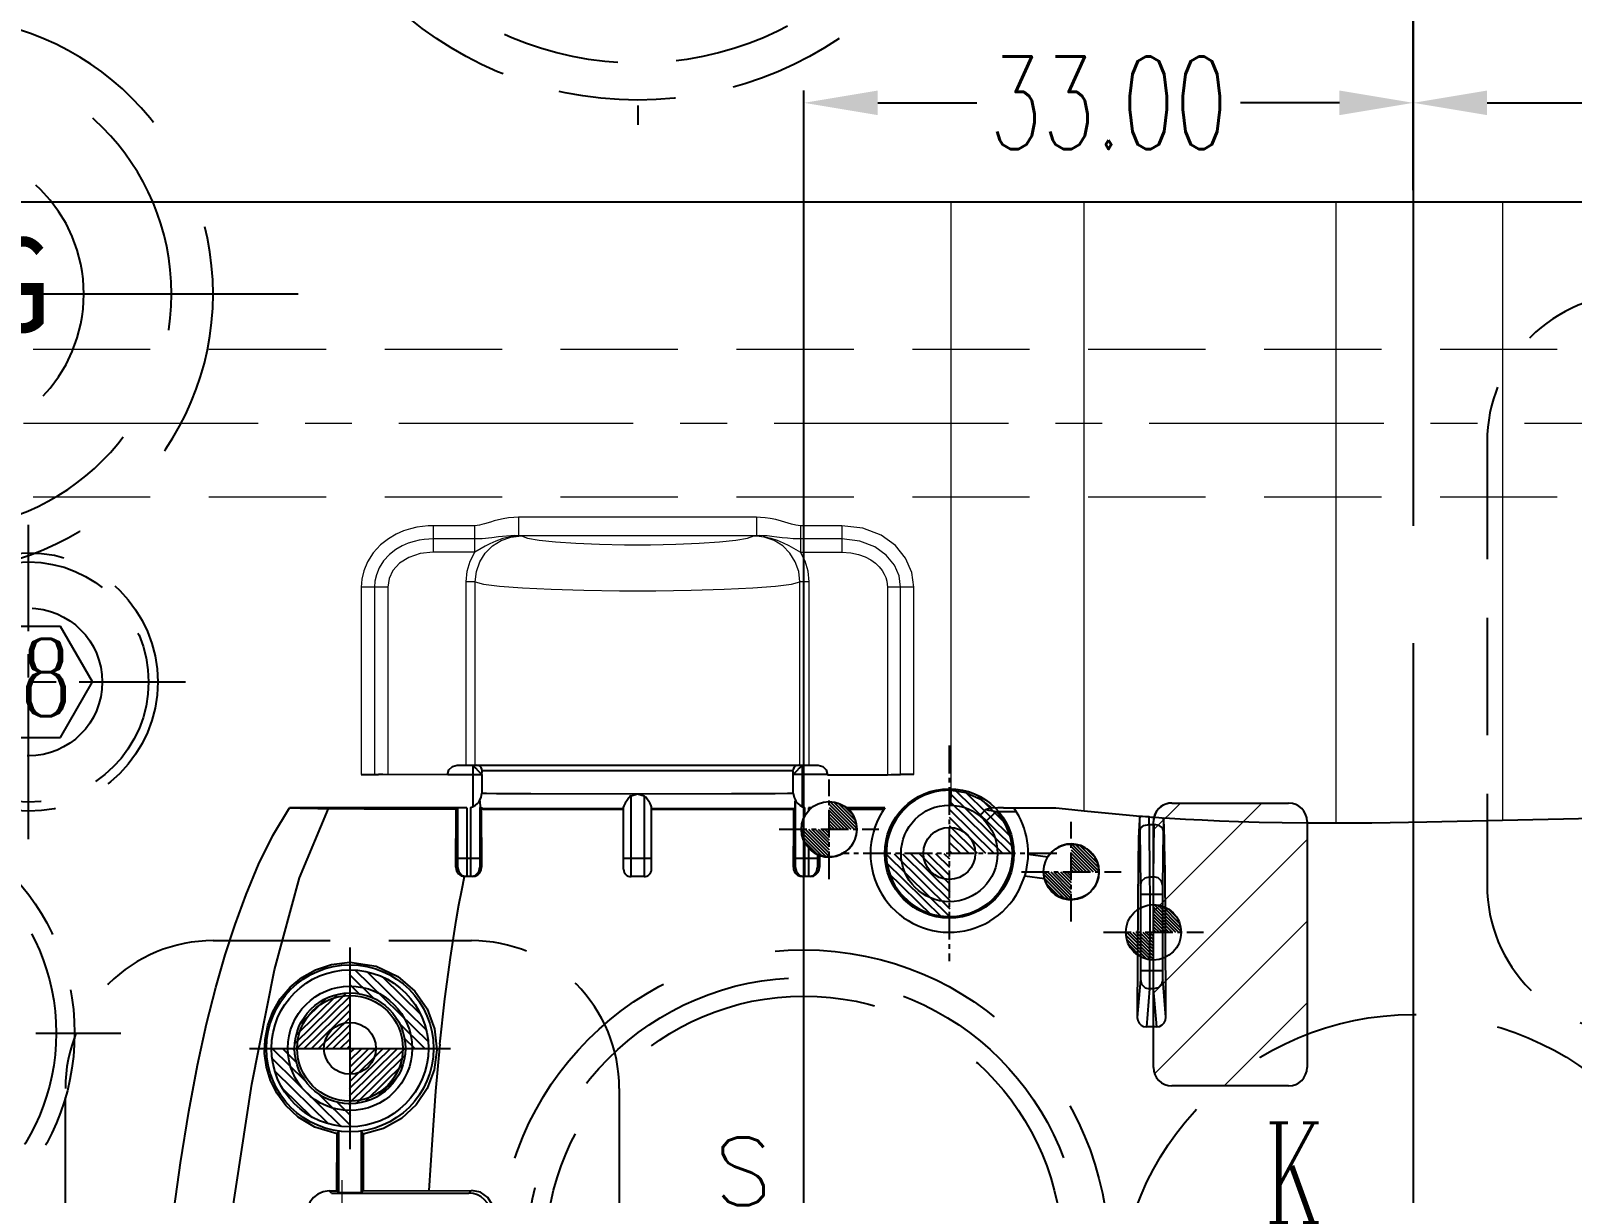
# Model space of a CAD drawing. Header units: inches. Extents: x 157915 to 159347, y -49911 to -48898.
# Drawn here: x 158583.3 to 158666.8, y -49070.5 to -49007.6 of the extents above; entities that cross this region are included whole.
import ezdxf

# ---------------------------------------------------------------- set-up
doc = ezdxf.new("R2010")
doc.units = ezdxf.units.IN
doc.header["$LTSCALE"] = 2
doc.header["$MEASUREMENT"] = 0
doc.header["$PDMODE"] = 3
doc.header["$PDSIZE"] = 0.3125
for name, pattern in [('ACAD_ISO02W100', [15, 12, -3]), ('ACAD_ISO08W100', [36, 24, -3, 6, -3]), ('CENTER', [50.8, 31.75, -6.35, 6.35, -6.35]), ('CENTER2', [1.125, 0.75, -0.125, 0.125, -0.125]), ('HIDDEN', [9.525, 6.35, -3.175])]:
    doc.linetypes.add(name, pattern=pattern)
doc.layers.get('0').update_dxf_attribs({"linetype": 'CONTINUOUS'})
doc.layers.get('Defpoints').update_dxf_attribs({"linetype": 'CONTINUOUS'})
for name, color, linetype in [('CAV-COR', 1, 'CONTINUOUS'), ('CL', 1, 'ACAD_ISO08W100'), ('DEFAULT_1', 7, 'CENTER'), ('GE', 214, 'CONTINUOUS'), ('PIN', 4, 'CONTINUOUS'), ('SCREW', 52, 'HIDDEN'), ('SP', 3, 'CONTINUOUS'), ('SPRING', 160, 'CONTINUOUS'), ('y-cut', 7, 'CONTINUOUS'), ('壓塊', 157, 'CONTINUOUS'), ('文字', 1, 'CONTINUOUS')]:
    doc.layers.add(name, color=color, linetype=linetype)
for name, color, linetype, lineweight in [('dim', 3, 'CONTINUOUS', 15), ('WR', 122, 'HIDDEN', 18), ('截面', 191, 'CONTINUOUS', 15), ('枕位', 135, 'CONTINUOUS', 15), ('螺絲', 42, 'ACAD_ISO02W100', 15)]:
    doc.layers.add(name, color=color, linetype=linetype, lineweight=lineweight)
doc.styles.add('ROMANC', font='romanc', dxfattribs={"width": 0.6, "height": 1})
doc.styles.add('ROMANS', font='ROMANS.shx', dxfattribs={"height": 5, "bigfont": 'chineset.shx'})
doc.styles.get("Standard").update_dxf_attribs({"font": 'txt.shx', "width": 0.67})
doc.dimstyles.new('2.00', dxfattribs={"dimtxt": 5, "dimasz": 4, "dimexe": 0.666, "dimexo": 0.626, "dimgap": 1, "dimtad": 0, "dimzin": 0, "dimdsep": 46, "dimtxsty": 'Standard', "dimcen": 0.09, "dimclrd": 3, "dimclre": 3, "dimclrt": 7, "dimazin": 0, "dimtfac": 1, "dimtofl": 0, "dimtmove": 0, "dimatfit": 0, "dimfxl": 0, "dimtolj": 1, "dimtzin": 0, "dimarcsym": 0})

# ---------------------------------------------------------------- blocks, each defined once
blk = doc.blocks.new('20130710.085903')
at = {"layer": 'PIN', "linetype": 'Continuous'}
h = blk.add_hatch(dxfattribs=at)
h.set_pattern_fill('ANSI31', color=256, scale=12, style=0)
h.set_pattern_definition([(45, (2414.86, 305.4585), (-1.0606602, 1.0606602), [])])
h.paths.add_polyline_path([(0, 0), (0, 9, 0.414214), (-9, 0)])
h.paths.add_polyline_path([(9, 0), (0, 0), (0, -9, 0.414214)])
blk.add_circle((0, 0), 9, dxfattribs=at)
at = {"layer": 'SPRING', "linetype": 'CENTER', "ltscale": 0.4}
for p, q in [((0, 20.845), (0, -20.845)), ((-20.845, 0), (20.845, 0))]:
    blk.add_line(p, q, dxfattribs=at)
at = {"layer": 'SPRING', "linetype": 'HIDDEN', "ltscale": 0.5}
for radius in [19.5, 17.5, 10]:
    blk.add_circle((0, 0), radius, dxfattribs=at)
for centre, start, end in [((-13.75, 0), 0, 180), ((13.75, 0), 180, 0)]:
    blk.add_arc(centre, 3.75, start, end, dxfattribs=at)
blk = doc.blocks.new('EG-16')
at = {"linetype": 'CENTER'}
for p, q in [((0, -19.617), (0, 19.617)), ((19.617, 0), (-19.617, 0))]:
    blk.add_line(p, q, dxfattribs=at)
at = {"linetype": 'HIDDEN'}
for radius in [15, 12.75, 8]:
    blk.add_circle((0, 0), radius, dxfattribs=at)
blk = doc.blocks.new('20090521.154736')
at = {"layer": 'GE', "extrusion": (0, 0, -1), "zscale": -1, "rotation": 180}
blk.add_blockref('EG-16', (0, 0), dxfattribs=at)
at = {"layer": '文字', "insert": (-4.244, 3.05), "char_height": 5.1, "width": 28.22459, "attachment_point": 1, "style": 'ROMANS'}
blk.add_mtext('{\\f標楷體|b0|i0|c136|p65;E.G}', dxfattribs=at)
blk = doc.blocks.new('20160804.135220')
at = {"layer": 'SCREW', "linetype": 'CENTER2', "ltscale": 5}
for p, q in [((0, -8.5), (0, 8.5)), ((-8.5, 0), (8.5, 0))]:
    blk.add_line(p, q, dxfattribs=at)
at = {"layer": 'SCREW'}
blk.add_lwpolyline([(-1.732, 3), (-3.464, 0), (-1.732, -3), (1.732, -3), (3.464, 0), (1.732, 3)], close=True, dxfattribs=at)
at = {"layer": 'SCREW', "ltscale": 0.5}
for radius in [7, 6.5, 4]:
    blk.add_circle((0, 0), radius, dxfattribs=at)
at = {"layer": 'dim', "style": 'ROMANC', "width": 0.8}
blk.add_text('M8', height=4.1865, dxfattribs=at).set_placement((-4.071, -1.858))
blk = doc.blocks.new('20160823.140637')
at = {"layer": '截面', "linetype": 'Continuous', "ltscale": 0.3}
h = blk.add_hatch(dxfattribs=at)
h.set_pattern_fill('ANSI31', color=256, scale=25, style=0)
h.set_pattern_definition([(45, (170617.2364, -50194.565), (-2.20970869, 2.20970869), [])])
h.paths.add_polyline_path([(6.195, 50.953), (6.988, 50.841), (7.777, 50.697), (8.558, 50.522), (9.33, 50.315), (10.094, 50.078), (10.847, 49.81), (11.59, 49.512), (12.321, 49.184), (13.038, 48.827), (13.738, 48.443), (14.423, 48.03), (15.092, 47.589), (29.698, 37.542), (29.916, 37.384), (30.123, 37.215), (30.321, 37.036), (30.509, 36.846), (30.687, 36.645), (30.854, 36.435), (31.01, 36.217), (31.154, 35.989), (31.285, 35.755), (31.403, 35.515), (31.509, 35.267), (31.601, 35.015), (31.679, 34.758), (31.743, 34.496), (31.794, 34.233), (31.829, 33.967), (31.851, 33.7), (31.858, 33.43), (31.858, 16.046, -0.414214), (30.858, 15.046), (-12.081, 15.046, -0.414214), (-13.081, 16.046), (-13.081, 28.931), (-14.453, 28.931), (-15.749, 29.957, 0.168991), (-14.777, 32.75, 0.189103), (-15.977, 35.81), (-15.961, 35.825), (-15.961, 38.483), (-8.774, 48.931), (-8.615, 49.149), (-8.445, 49.358), (-8.265, 49.557), (-8.074, 49.746), (-7.872, 49.925), (-7.662, 50.092), (-7.443, 50.248), (-7.216, 50.393), (-6.981, 50.524), (-6.74, 50.643), (-6.493, 50.748), (-6.241, 50.84), (-5.984, 50.918), (-5.723, 50.983), (-5.46, 51.033), (-5.196, 51.069), (-4.929, 51.09), (-4.66, 51.098), (3.801, 51.098), (4.602, 51.081), (5.401, 51.033)])
h.paths.add_polyline_path([(30.858, -30.951, -0.414214), (31.858, -31.951), (31.858, -49.334), (31.851, -49.604), (31.829, -49.872), (31.794, -50.137), (31.743, -50.401), (31.679, -50.662), (31.601, -50.919), (31.509, -51.171), (31.403, -51.419), (31.285, -51.66), (31.154, -51.894), (31.01, -52.121), (30.854, -52.34), (30.687, -52.549), (30.509, -52.75), (30.321, -52.94), (30.123, -53.12), (29.916, -53.289), (29.698, -53.447), (15.092, -63.494), (14.423, -63.935), (13.738, -64.347), (13.038, -64.731), (12.321, -65.088), (11.59, -65.417), (10.847, -65.715), (10.094, -65.982), (9.33, -66.22), (8.558, -66.426), (7.777, -66.601), (6.988, -66.746), (6.195, -66.858), (5.401, -66.938), (4.602, -66.986), (3.801, -67.002), (-4.66, -67.002), (-4.929, -66.995), (-5.196, -66.973), (-5.46, -66.938), (-5.723, -66.887), (-5.984, -66.823), (-6.241, -66.745), (-6.493, -66.653), (-6.74, -66.547), (-6.981, -66.429), (-7.216, -66.297), (-7.443, -66.153), (-7.662, -65.997), (-7.872, -65.829), (-8.074, -65.65), (-8.265, -65.461), (-8.445, -65.263), (-8.615, -65.054), (-8.774, -64.836), (-15.961, -54.387), (-15.961, -51.729), (-15.977, -51.714, 0.189103), (-14.777, -48.655, 0.168991), (-15.749, -45.862), (-14.453, -44.836), (-13.081, -44.836), (-13.081, -31.951, -0.414214), (-12.081, -30.951)])
h.paths.add_polyline_path([(-94.357, 16.548), (-94.357, -32.452, 0.414214), (-93.357, -33.452), (-87.057, -33.452, 0.414214), (-86.057, -32.452), (-86.057, 16.548, 0.414214), (-87.057, 17.548), (-93.357, 17.548, 0.414214)])
h.paths.add_polyline_path([(-49.425, 38.498), (-49.425, 25.188, 0.414214), (-48.425, 24.188), (-42.105, 24.188, 0.414214), (-41.105, 25.188), (-41.105, 38.498, 0.414214), (-42.105, 39.498), (-48.425, 39.498, 0.414214)])
h.paths.add_polyline_path([(-49.425, -41.092), (-49.425, -54.402, 0.414214), (-48.425, -55.402), (-42.105, -55.402, 0.414214), (-41.105, -54.402), (-41.105, -41.092, 0.414214), (-42.105, -40.092), (-48.425, -40.092, 0.414214)])
at = {"layer": 'y-cut', "linetype": 'ByBlock'}
for p, q in [((-48.425, 39.498), (-42.105, 39.498)), ((-49.425, 25.188), (-49.425, 38.498)), ((-41.105, 38.498), (-41.105, 25.188)), ((-42.105, 24.188), (-48.425, 24.188))]:
    blk.add_line(p, q, dxfattribs=at)
for centre, start, end in [((-48.425, 38.498), 90, 180), ((-42.105, 38.498), 0, 90), ((-48.425, 25.188), 180, 270), ((-42.105, 25.188), 270, 0)]:
    blk.add_arc(centre, 1, start, end, dxfattribs=at)
blk = doc.blocks.new('20140813.092309')
at = {"layer": '螺絲', "color": 137, "linetype": 'CENTER', "ltscale": 0.25}
for p, q in [((0, -7.042), (0, 7.042)), ((-7, 0), (7, 0))]:
    blk.add_line(p, q, dxfattribs=at)
at = {"layer": '螺絲', "color": 137, "linetype": 'Continuous'}
blk.add_lwpolyline([(-1.443, 2.5), (-2.887, 0), (-1.443, -2.5), (1.443, -2.5), (2.887, 0), (1.443, 2.5)], close=True, dxfattribs=at)
at = {"layer": '螺絲', "color": 137, "linetype": 'HIDDEN'}
blk.add_circle((0, 0), 5.5, dxfattribs=at)
at = {"layer": '螺絲', "color": 137}
for radius in [5, 3]:
    blk.add_circle((0, 0), radius, dxfattribs=at)
at = {"layer": 'dim', "style": 'ROMANC', "width": 0.8}
blk.add_text('M6', height=3.1716, dxfattribs=at).set_placement((-2.976, -1.589))
blk = doc.blocks.new('20160825.182511')
at = {"color": 8, "linetype": 'HIDDEN'}
blk.add_circle((0, 0), 16.5, dxfattribs=at)
at = {"layer": 'SP', "linetype": 'CENTER', "ltscale": 0.25}
for p, q in [((0, -19), (0, 19)), ((-19, 0), (19, 0))]:
    blk.add_line(p, q, dxfattribs=at)
at = {"layer": 'SP', "linetype": 'HIDDEN'}
for radius in [15, 14]:
    blk.add_circle((0, 0), radius, dxfattribs=at)
at = {"layer": 'dim', "insert": (-5.368, -4.84), "char_height": 3.2506, "attachment_point": 5}
blk.add_mtext('Ø30', dxfattribs=at)
at = {"layer": 'SP'}
for s, p in [('S', (-4.865, 2.687)), ('P', (3.467, -5.699))]:
    blk.add_text(s, height=3.665, dxfattribs=at).set_placement(p)
blk = doc.blocks.new('20130710.090407')
at = {"layer": 'SCREW', "linetype": 'CENTER', "ltscale": 0.15}
for p, q in [((0, -7.042), (0, 7.042)), ((-7, 0), (7, 0))]:
    blk.add_line(p, q, dxfattribs=at)
at = {"layer": 'SCREW', "linetype": 'HIDDEN', "ltscale": 0.4}
blk.add_lwpolyline([(-1.443, 2.5), (-2.887, 0), (-1.443, -2.5), (1.443, -2.5), (2.887, 0), (1.443, 2.5)], close=True, dxfattribs=at)
for radius in [5.5, 5, 3]:
    blk.add_circle((0, 0), radius, dxfattribs=at)
at = {"layer": 'dim', "style": 'ROMANC', "width": 0.8}
blk.add_text('M6', height=3.1716, dxfattribs=at).set_placement((-2.885, -1.703))
blk = doc.blocks.new('20130710.090411')
at = {"layer": 'SP', "color": 145, "linetype": 'CENTER', "ltscale": 0.25}
for p, q in [((0, 15), (0, -15)), ((-15, 0), (15, 0))]:
    blk.add_line(p, q, dxfattribs=at)
at = {"layer": 'SP', "color": 145, "linetype": 'HIDDEN', "ltscale": 0.5}
for radius in [12.5, 11.5]:
    blk.add_circle((0, 0), radius, dxfattribs=at)
at = {"layer": 'SCREW'}
blk.add_blockref('20130710.090407', (0, 0), dxfattribs=at)
blk = doc.blocks.new('*D37226')
at = {"layer": 'Defpoints', "color": 0}
for p in [(158625.163, -49011.518), (158658.163, -49016.868), (158625.163, -49082.168)]:
    blk.add_point(p, dxfattribs=at)
at = {"layer": 'dim', "color": 3, "linetype": 'ByBlock', "lineweight": -2}
for p, q in [((158625.163, -49081.542), (158625.163, -49010.852)), ((158658.163, -49016.242), (158658.163, -49010.852)), ((158629.163, -49011.518), (158634.521, -49011.518)), ((158654.163, -49011.518), (158648.805, -49011.518))]:
    blk.add_line(p, q, dxfattribs=at)
at = {"layer": 'dim', "color": 3, "linetype": 'ByBlock'}
for points in [[(158629.163, -49010.851), (158629.163, -49012.184), (158625.163, -49011.518)], [(158654.163, -49012.184), (158654.163, -49010.851), (158658.163, -49011.518)]]:
    blk.add_solid(points, dxfattribs=at)
at = {"layer": 'dim', "color": 7, "linetype": 'ByBlock', "insert": (158641.663, -49011.518), "char_height": 5, "attachment_point": 5}
blk.add_mtext('\\A1;33.00', dxfattribs=at)
blk = doc.blocks.new('*D37227')
at = {"layer": 'Defpoints', "color": 0}
for p in [(158691.163, -49011.518), (158658.163, -49016.868), (158691.163, -49082.168)]:
    blk.add_point(p, dxfattribs=at)
at = {"layer": 'dim', "color": 3, "linetype": 'ByBlock', "lineweight": -2}
for p, q in [((158658.163, -49016.242), (158658.163, -49010.852)), ((158691.163, -49081.542), (158691.163, -49010.852)), ((158662.163, -49011.518), (158667.521, -49011.518)), ((158687.163, -49011.518), (158681.805, -49011.518))]:
    blk.add_line(p, q, dxfattribs=at)
at = {"layer": 'dim', "color": 3, "linetype": 'ByBlock'}
for points in [[(158662.163, -49010.851), (158662.163, -49012.184), (158658.163, -49011.518)], [(158687.163, -49012.184), (158687.163, -49010.851), (158691.163, -49011.518)]]:
    blk.add_solid(points, dxfattribs=at)
at = {"layer": 'dim', "color": 7, "linetype": 'ByBlock', "insert": (158674.663, -49011.518), "char_height": 5, "attachment_point": 5}
blk.add_mtext('\\A1;33.00', dxfattribs=at)
blk = doc.blocks.new('*D37255')
at = {"layer": 'Defpoints', "color": 0}
for p in [(158695.163, -49003.941), (158658.163, -49016.868), (158695.163, -49096.868)]:
    blk.add_point(p, dxfattribs=at)
at = {"layer": 'dim', "color": 3, "linetype": 'ByBlock', "lineweight": -2}
for p, q in [((158658.163, -49016.242), (158658.163, -49003.275)), ((158695.163, -49096.242), (158695.163, -49003.275)), ((158662.163, -49003.941), (158669.521, -49003.941)), ((158691.163, -49003.941), (158683.805, -49003.941))]:
    blk.add_line(p, q, dxfattribs=at)
at = {"layer": 'dim', "color": 3, "linetype": 'ByBlock'}
for points in [[(158662.163, -49003.274), (158662.163, -49004.608), (158658.163, -49003.941)], [(158691.163, -49004.608), (158691.163, -49003.274), (158695.163, -49003.941)]]:
    blk.add_solid(points, dxfattribs=at)
at = {"layer": 'dim', "color": 7, "linetype": 'ByBlock', "insert": (158676.663, -49003.941), "char_height": 5, "attachment_point": 5}
blk.add_mtext('\\A1;37.00', dxfattribs=at)

msp = doc.modelspace()

# ---------------------------------------------------------------- hatches: boundary and pattern name
at = {"layer": 'PIN', "linetype": 'Continuous'}
h = msp.add_hatch(dxfattribs=at)
h.set_pattern_fill('ANSI31', color=256, scale=2.545455, angle=90.5, style=0)
h.set_pattern_definition([(135.5, (158894.45427, -49067.98812), (-0.2230166, -0.22694332), [])])
h.paths.add_polyline_path([(158633.038, -49052.146), (158629.538, -49052.176, 0.414214), (158633.069, -49055.645)])
h.paths.add_polyline_path([(158633.007, -49048.646), (158633.038, -49052.146), (158636.538, -49052.115, 0.414214)])
h = msp.add_hatch(dxfattribs=at)
h.set_pattern_fill('ANSI31', color=3, angle=90, style=0)
h.set_pattern_definition([(135, (158831.80766, -49065.07871), (-0.08838835, -0.08838835), [])])
h.paths.add_polyline_path([(158626.526, -49050.839), (158625.026, -49050.839, 0.414214), (158626.526, -49052.339)])
h.paths.add_polyline_path([(158626.526, -49049.339), (158626.526, -49050.839), (158628.026, -49050.839, 0.414214)])
h = msp.add_hatch(dxfattribs=at)
h.set_pattern_fill('ANSI31', color=3, angle=90, style=0)
h.set_pattern_definition([(135, (158844.92291, -49067.38016), (-0.08838835, -0.08838835), [])])
h.paths.add_polyline_path([(158639.641, -49053.14), (158638.141, -49053.14, 0.414214), (158639.641, -49054.64)])
h.paths.add_polyline_path([(158639.641, -49051.64), (158639.641, -49053.14), (158641.141, -49053.14, 0.414214)])
h = msp.add_hatch(dxfattribs=at)
h.set_pattern_fill('ANSI31', color=3, angle=90, style=0)
h.set_pattern_definition([(135, (158849.37725, -49070.65709), (-0.08838835, -0.08838835), [])])
h.paths.add_polyline_path([(158644.095, -49056.417), (158642.595, -49056.417, 0.414214), (158644.095, -49057.917)])
h.paths.add_polyline_path([(158644.095, -49054.917), (158644.095, -49056.417), (158645.595, -49056.417, 0.414214)])
h = msp.add_hatch(dxfattribs=at)
h.set_pattern_fill('ANSI31', color=135, scale=3.090909, angle=90.5, style=0)
h.set_pattern_definition([(135.5, (158918.01054, -49081.93546), (-0.27080585, -0.27557404), [])])
h.paths.add_polyline_path([(158600.539, -49058.448, -0.414214), (158604.826, -49062.661), (158603.576, -49062.672, 0.414214), (158600.55, -49059.698)])
h.paths.add_polyline_path([(158597.577, -49062.724, 0.414214), (158600.603, -49065.698), (158600.614, -49066.948, -0.414214), (158596.327, -49062.735)])
h = msp.add_hatch(dxfattribs=at)
h.set_pattern_fill('ANSI31', color=135, scale=2.181818, angle=89.5, style=0)
h.set_pattern_definition([(44.5, (158376.50548, -49076.27739), (0.19115707, -0.19452285), [])])
h.paths.add_polyline_path([(158600.577, -49062.698), (158603.576, -49062.724, -0.414214), (158600.55, -49065.698)])
h.paths.add_polyline_path([(158600.603, -49059.698), (158600.577, -49062.698), (158597.577, -49062.672, -0.414214)])

# ---------------------------------------------------------------- linework, layer by layer
at = {"color": 8, "linetype": 'HIDDEN', "ltscale": 0.7}
msp.add_circle((158658.163, -49076.868), 16, dxfattribs=at)
at = {"layer": 'CAV-COR', "linetype": 'ByBlock'}
for p, q in [((158566.163, -49016.868), (158750.163, -49016.868)), ((158605.87, -49047.874), (158607.725, -49047.874)), ((158606.374, -49047.372), (158625.934, -49047.372)), ((158607.224, -49047.372), (158607.224, -49049.619)), ((158607.272, -49047.417), (158607.224, -49047.372)), ((158607.395, -49047.535), (158607.272, -49047.417)), ((158607.725, -49047.874), (158607.725, -49048.882)), ((158624.569, -49047.673), (158607.738, -49047.674)), ((158624.583, -49048.882), (158624.583, -49047.874)), ((158626.438, -49047.874), (158624.583, -49047.874)), ((158625.084, -49047.372), (158625.036, -49047.417)), ((158625.084, -49049.619), (158625.084, -49047.372)), ((158626.438, -49047.885), (158629.688, -49047.885)), ((158610.365, -49048.909), (158616.154, -49048.921)), ((158615.802, -49049.028), (158616.151, -49048.921)), ((158616.154, -49048.921), (158621.247, -49048.911)), ((158621.247, -49048.911), (158623.597, -49048.898)), ((158633.115, -49049.534), (158633.139, -49048.73)), ((158606.403, -49049.683), (158597.304, -49049.683)), ((158597.304, -49049.683), (158597.886, -49049.698)), ((158597.886, -49049.698), (158598.296, -49049.706)), ((158598.296, -49049.706), (158598.836, -49049.713)), ((158598.836, -49049.713), (158601.341, -49049.734)), ((158601.341, -49049.734), (158606.334, -49049.755)), ((158606.317, -49052.899), (158606.334, -49049.755)), ((158606.334, -49049.755), (158606.403, -49049.685)), ((158607.111, -49049.657), (158607.111, -49052.397)), ((158607.614, -49049.664), (158607.614, -49052.397)), ((158607.621, -49049.562), (158607.624, -49049.661)), ((158607.624, -49049.661), (158607.627, -49049.699)), ((158607.686, -49049.758), (158607.627, -49049.699)), ((158607.627, -49049.699), (158607.687, -49049.699)), ((158607.686, -49049.664), (158607.703, -49052.899)), ((158607.734, -49049.7), (158609.464, -49049.711)), ((158607.77, -49049.727), (158607.813, -49049.759)), ((158607.812, -49049.758), (158615.4, -49049.769)), ((158609.464, -49049.711), (158615.4, -49049.723)), ((158615.4, -49053), (158615.4, -49049.633)), ((158615.802, -49053.402), (158615.802, -49049.028)), ((158616.506, -49049.028), (158616.506, -49053.402)), ((158616.908, -49053), (158616.908, -49049.633)), ((158616.908, -49049.769), (158624.621, -49049.759)), ((158622.844, -49049.711), (158624.681, -49049.699)), ((158624.621, -49049.759), (158624.681, -49049.699)), ((158625.197, -49049.657), (158625.197, -49050.127)), ((158625.402, -49049.683), (158625.402, -49049.834)), ((158625.558, -49049.683), (158625.402, -49049.683)), ((158629.548, -49049.683), (158627.494, -49049.683)), ((158627.568, -49049.75), (158629.507, -49049.743)), ((158635.968, -49049.682), (158636.528, -49049.682)), ((158636.542, -49049.703), (158636.528, -49049.682)), ((158636.542, -49049.703), (158638.813, -49049.68)), ((158645.095, -49049.418), (158651.415, -49049.418)), ((158634.996, -49050.416), (158635.599, -49049.883)), ((158635.599, -49049.883), (158636.661, -49049.883)), ((158643.182, -49050.107), (158644.124, -49050.179)), ((158643.351, -49050.932), (158643.351, -49050.149)), ((158643.853, -49050.58), (158643.853, -49050.174)), ((158643.853, -49050.174), (158644.12, -49050.198)), ((158643.854, -49050.58), (158643.888, -49053.412)), ((158643.854, -49050.58), (158644.095, -49050.58)), ((158644.095, -49063.728), (158644.095, -49050.418)), ((158644.096, -49053.412), (158644.132, -49050.58)), ((158644.635, -49050.261), (158644.635, -49050.932)), ((158652.415, -49050.418), (158652.415, -49063.728)), ((158653.985, -49050.498), (158655.92, -49050.487)), ((158658.907, -49050.441), (158662.989, -49050.348)), ((158643.351, -49050.932), (158643.386, -49053.929)), ((158644.599, -49053.929), (158644.635, -49050.932)), ((158625.197, -49051.551), (158625.197, -49052.687)), ((158625.402, -49051.844), (158625.402, -49052.397)), ((158625.905, -49052.213), (158625.905, -49052.397)), ((158626.001, -49052.252), (158626.006, -49052.899)), ((158637.309, -49052.179), (158638.365, -49052.338)), ((158644.719, -49053.139), (158644.698, -49051.666)), ((158606.401, -49052.899), (158606.317, -49052.899)), ((158606.401, -49052.899), (158606.468, -49053.151)), ((158606.403, -49052.397), (158607.614, -49052.397)), ((158607.111, -49052.397), (158607.113, -49053.358)), ((158607.549, -49053.151), (158607.616, -49052.899)), ((158607.614, -49052.397), (158607.615, -49052.806)), ((158607.616, -49052.899), (158607.703, -49052.899)), ((158615.4, -49052.397), (158616.908, -49052.397)), ((158624.692, -49052.899), (158624.592, -49052.899)), ((158624.692, -49052.899), (158624.759, -49053.151)), ((158624.694, -49052.397), (158625.905, -49052.397)), ((158625.402, -49052.397), (158625.404, -49053.358)), ((158625.84, -49053.151), (158625.907, -49052.899)), ((158625.905, -49052.397), (158625.906, -49052.806)), ((158625.907, -49052.899), (158626.006, -49052.899)), ((158606.468, -49053.151), (158606.652, -49053.334)), ((158606.652, -49053.334), (158606.822, -49053.38)), ((158607.202, -49053.402), (158606.816, -49053.402)), ((158607.113, -49053.358), (158607.113, -49053.402)), ((158607.196, -49053.38), (158607.365, -49053.334)), ((158607.365, -49053.334), (158607.549, -49053.151)), ((158616.506, -49053.402), (158615.802, -49053.402)), ((158624.759, -49053.151), (158624.943, -49053.334)), ((158624.943, -49053.334), (158625.099, -49053.376)), ((158625.507, -49053.402), (158625.092, -49053.402)), ((158625.404, -49053.358), (158625.404, -49053.402)), ((158625.5, -49053.376), (158625.656, -49053.334)), ((158625.656, -49053.334), (158625.84, -49053.151)), ((158636.81, -49054.149), (158637.129, -49053.372)), ((158638.185, -49053.531), (158637.129, -49053.372)), ((158643.386, -49053.929), (158643.387, -49054.256)), ((158643.888, -49053.412), (158643.89, -49054.357)), ((158643.888, -49053.412), (158644.095, -49053.412)), ((158644.598, -49054.256), (158644.599, -49053.929)), ((158644.743, -49055.944), (158644.719, -49053.139)), ((158643.387, -49054.256), (158643.387, -49058.758)), ((158643.387, -49054.357), (158644.598, -49054.357)), ((158644.598, -49058.758), (158644.598, -49054.256)), ((158644.768, -49061.005), (158644.743, -49055.944)), ((158643.387, -49058.478), (158644.598, -49058.478)), ((158644.599, -49058.95), (158644.598, -49058.758)), ((158643.385, -49058.98), (158643.215, -49061.021)), ((158643.888, -49059.482), (158643.716, -49061.542)), ((158644.095, -49059.482), (158643.888, -49059.482)), ((158644.268, -49061.536), (158644.096, -49059.482)), ((158644.6, -49058.98), (158644.599, -49058.95)), ((158644.768, -49061.005), (158644.6, -49058.98)), ((158644.268, -49061.536), (158643.716, -49061.542)), ((158651.415, -49064.728), (158645.095, -49064.728)), ((158599.875, -49067.328), (158599.974, -49067.184)), ((158599.974, -49070.515), (158599.974, -49067.184)), ((158601.18, -49067.184), (158601.18, -49070.515)), ((158601.284, -49067.337), (158601.18, -49067.184)), ((158599.871, -49070.413), (158599.875, -49067.328)), ((158601.284, -49067.337), (158601.288, -49070.407)), ((158599.449, -49070.415), (158599.871, -49070.413)), ((158599.572, -49070.537), (158599.449, -49070.415)), ((158599.572, -49070.537), (158607.009, -49070.537)), ((158599.871, -49070.413), (158599.974, -49070.515)), ((158601.18, -49070.515), (158599.974, -49070.515)), ((158601.288, -49070.407), (158601.18, -49070.515)), ((158601.288, -49070.407), (158607.157, -49070.389)), ((158607.009, -49070.537), (158607.157, -49070.389))]:
    msp.add_line(p, q, dxfattribs=at)
for points in [[(158601.192, -49047.874), (158601.454, -49047.875), (158601.698, -49047.877), (158602.115, -49047.882)], [(158605.87, -49047.885), (158602.358, -49047.884), (158602.115, -49047.882)], [(158605.867, -49047.885), (158605.938, -49047.623), (158606.122, -49047.439), (158606.374, -49047.372)], [(158607.725, -49047.874), (158607.67, -49047.812), (158607.543, -49047.687), (158607.395, -49047.535)], [(158607.615, -49047.429), (158607.531, -49047.387), (158607.438, -49047.372)], [(158607.739, -49047.674), (158607.724, -49047.58), (158607.681, -49047.496), (158607.615, -49047.429)], [(158607.725, -49047.874), (158607.727, -49047.801), (158607.729, -49047.737), (158607.733, -49047.691), (158607.738, -49047.674)], [(158624.693, -49047.429), (158624.627, -49047.496), (158624.584, -49047.58), (158624.569, -49047.673)], [(158624.583, -49047.874), (158624.582, -49047.801), (158624.579, -49047.737), (158624.575, -49047.691), (158624.569, -49047.673)], [(158625.036, -49047.417), (158624.914, -49047.535), (158624.765, -49047.687), (158624.639, -49047.812), (158624.583, -49047.874)], [(158624.87, -49047.372), (158624.777, -49047.387), (158624.693, -49047.429)], [(158625.934, -49047.372), (158626.186, -49047.439), (158626.37, -49047.623), (158626.441, -49047.885)], [(158607.598, -49049.285), (158607.681, -49049.12), (158607.725, -49048.882)], [(158607.725, -49048.882), (158607.968, -49048.889), (158608.506, -49048.896), (158610.365, -49048.909)], [(158616.151, -49048.921), (158616.329, -49048.974), (158616.506, -49049.028)], [(158623.597, -49048.898), (158624.28, -49048.89), (158624.583, -49048.882)], [(158624.583, -49048.882), (158624.627, -49049.12), (158624.734, -49049.332)], [(158633.139, -49048.73), (158633.934, -49048.857), (158634.683, -49049.185), (158635.336, -49049.699)], [(158590.969, -49072.025), (158591.405, -49068.897), (158591.853, -49066.11), (158592.321, -49063.615), (158592.813, -49061.377), (158593.315, -49059.403), (158593.824, -49057.641), (158594.359, -49055.993), (158594.951, -49054.368), (158595.626, -49052.749), (158596.403, -49051.172), (158597.304, -49049.683)], [(158594.151, -49071.953), (158595.269, -49064.643), (158596.493, -49058.447), (158597.837, -49053.462), (158599.417, -49049.719)], [(158606.403, -49049.685), (158606.402, -49052.801), (158606.402, -49052.875), (158606.401, -49052.899)], [(158606.906, -49049.683), (158606.904, -49053.354), (158606.904, -49053.402)], [(158607.111, -49049.657), (158607.168, -49049.64), (158607.224, -49049.619)], [(158607.221, -49049.619), (158607.367, -49049.54), (158607.477, -49049.45), (158607.551, -49049.368), (158607.597, -49049.309), (158607.614, -49049.293)], [(158607.614, -49049.293), (158607.618, -49049.422), (158607.621, -49049.562)], [(158607.686, -49049.664), (158607.728, -49049.695), (158607.77, -49049.727)], [(158615.802, -49049.028), (158615.76, -49049.054), (158615.722, -49049.094), (158615.683, -49049.142), (158615.644, -49049.193), (158615.605, -49049.247), (158615.564, -49049.306), (158615.522, -49049.368), (158615.481, -49049.434), (158615.443, -49049.502), (158615.413, -49049.57), (158615.4, -49049.633)], [(158616.908, -49049.633), (158616.892, -49049.564), (158616.857, -49049.488), (158616.814, -49049.413), (158616.768, -49049.341), (158616.723, -49049.275), (158616.679, -49049.213), (158616.637, -49049.156), (158616.595, -49049.104), (158616.553, -49049.059), (158616.506, -49049.028)], [(158616.908, -49049.723), (158618.565, -49049.722), (158622.844, -49049.711)], [(158624.592, -49052.899), (158624.611, -49050.587), (158624.621, -49049.759)], [(158624.681, -49049.699), (158624.684, -49049.656), (158624.687, -49049.548), (158624.691, -49049.406), (158624.694, -49049.293)], [(158624.694, -49049.293), (158624.693, -49052.801), (158624.693, -49052.875), (158624.692, -49052.899)], [(158624.694, -49049.293), (158624.711, -49049.309), (158624.757, -49049.368), (158624.832, -49049.45), (158624.941, -49049.54), (158625.087, -49049.619)], [(158625.084, -49049.619), (158625.141, -49049.64), (158625.197, -49049.657)], [(158625.402, -49049.834), (158625.479, -49049.754), (158625.558, -49049.683)], [(158635.002, -49049.777), (158635.049, -49049.745), (158635.11, -49049.726), (158635.178, -49049.713), (158635.254, -49049.705), (158635.336, -49049.699)], [(158635.968, -49049.682), (158635.657, -49049.687), (158635.336, -49049.699)], [(158638.813, -49049.68), (158639.328, -49049.738), (158640.342, -49049.846)], [(158635.002, -49049.777), (158634.832, -49049.956), (158634.708, -49050.063), (158634.648, -49050.087)], [(158635.002, -49049.777), (158635.16, -49049.8), (158635.313, -49049.826), (158635.46, -49049.854), (158635.599, -49049.883)], [(158640.342, -49049.846), (158641.286, -49049.94), (158642.235, -49050.027), (158643.182, -49050.107)], [(158643.351, -49050.149), (158643.333, -49050.328), (158643.313, -49050.641), (158643.292, -49051.326), (158643.269, -49052.716), (158643.248, -49054.89), (158643.23, -49057.733), (158643.215, -49061.021)], [(158643.853, -49050.174), (158643.657, -49050.158), (158643.497, -49050.148), (158643.39, -49050.144), (158643.351, -49050.149)], [(158643.351, -49050.932), (158643.408, -49050.771), (158643.581, -49050.637), (158643.854, -49050.58)], [(158644.095, -49050.58), (158644.107, -49050.58), (158644.12, -49050.58), (158644.132, -49050.58)], [(158644.635, -49050.261), (158644.57, -49050.246), (158644.385, -49050.224), (158644.132, -49050.199)], [(158644.635, -49050.932), (158644.577, -49050.771), (158644.405, -49050.637), (158644.132, -49050.58)], [(158644.698, -49051.666), (158644.688, -49051.245), (158644.68, -49050.955), (158644.672, -49050.753), (158644.665, -49050.607), (158644.657, -49050.494), (158644.65, -49050.403), (158644.642, -49050.328), (158644.635, -49050.261)], [(158644.638, -49050.214), (158644.968, -49050.237), (158645.829, -49050.289), (158646.724, -49050.337), (158647.675, -49050.38), (158648.702, -49050.418), (158649.825, -49050.45), (158651.058, -49050.476), (158652.415, -49050.493)], [(158652.415, -49050.493), (158653.181, -49050.497), (158653.985, -49050.498)], [(158655.92, -49050.487), (158656.906, -49050.475), (158658.907, -49050.441)], [(158662.989, -49050.348), (158667.938, -49050.244), (158672.962, -49050.187), (158677.56, -49050.196)], [(158606.317, -49052.899), (158606.353, -49053.087), (158606.452, -49053.244), (158606.6, -49053.352), (158606.781, -49053.401)], [(158607.202, -49053.402), (158607.358, -49053.377), (158607.501, -49053.303), (158607.612, -49053.189), (158607.681, -49053.049), (158607.703, -49052.899)], [(158607.615, -49052.806), (158607.615, -49052.877), (158607.616, -49052.899)], [(158624.592, -49052.899), (158624.607, -49053.023), (158624.651, -49053.137), (158624.722, -49053.239), (158624.823, -49053.324), (158624.951, -49053.382), (158625.092, -49053.402)], [(158625.197, -49052.687), (158625.195, -49053.354), (158625.195, -49053.402)], [(158625.507, -49053.402), (158625.675, -49053.373), (158625.815, -49053.296), (158625.917, -49053.187), (158625.983, -49053.053), (158626.006, -49052.899)], [(158625.906, -49052.806), (158625.906, -49052.877), (158625.907, -49052.899)], [(158606.326, -49055.775), (158606.476, -49054.928), (158606.627, -49054.137), (158606.781, -49053.401)], [(158606.781, -49053.401), (158606.799, -49053.401), (158606.816, -49053.402)], [(158643.386, -49053.885), (158643.453, -49053.649), (158643.637, -49053.476), (158643.888, -49053.412)], [(158644.599, -49053.885), (158644.532, -49053.649), (158644.348, -49053.476), (158644.097, -49053.412)], [(158643.89, -49054.357), (158643.888, -49059.421), (158643.888, -49059.482)], [(158605.451, -49062.467), (158605.722, -49060.015), (158606.014, -49057.788), (158606.326, -49055.775)], [(158599.875, -49067.328), (158598.666, -49066.962), (158597.768, -49066.42), (158597.104, -49065.797), (158596.618, -49065.131), (158596.277, -49064.44), (158596.058, -49063.725), (158595.956, -49062.98), (158595.976, -49062.224), (158596.12, -49061.467), (158596.394, -49060.726), (158596.801, -49060.024), (158597.333, -49059.394), (158597.967, -49058.867), (158598.711, -49058.448), (158599.575, -49058.158), (158600.577, -49058.041)], [(158600.577, -49058.041), (158601.995, -49058.25), (158603.178, -49058.809), (158604.099, -49059.606), (158604.76, -49060.568), (158605.158, -49061.651), (158605.28, -49062.775), (158605.135, -49063.866), (158604.755, -49064.865), (158604.157, -49065.751), (158603.362, -49066.488), (158602.393, -49067.032), (158601.284, -49067.337)], [(158643.387, -49058.758), (158643.386, -49058.95), (158643.385, -49058.98)], [(158643.385, -49058.98), (158643.453, -49059.231), (158643.637, -49059.414), (158643.888, -49059.482)], [(158644.6, -49058.98), (158644.532, -49059.231), (158644.349, -49059.414), (158644.097, -49059.482)], [(158643.215, -49061.021), (158643.24, -49061.184), (158643.311, -49061.33), (158643.423, -49061.446), (158643.563, -49061.518), (158643.716, -49061.542)], [(158644.268, -49061.536), (158644.423, -49061.509), (158644.562, -49061.434), (158644.67, -49061.32), (158644.743, -49061.173), (158644.768, -49061.005)], [(158605.451, -49062.467), (158605.218, -49065.022), (158605.021, -49067.658), (158604.851, -49070.395)], [(158599.449, -49070.415), (158599.13, -49070.46), (158598.841, -49070.583), (158598.598, -49070.774), (158598.408, -49071.024), (158598.289, -49071.313), (158598.247, -49071.625)], [(158608.367, -49071.591), (158608.285, -49071.155), (158608.037, -49070.764), (158607.646, -49070.49), (158607.157, -49070.389)]]:
    msp.add_lwpolyline(points, dxfattribs=at)
for centre, radius in [((158633.038, -49052.146), 2.613), ((158633.038, -49052.146), 1.407), ((158600.577, -49062.698), 4.522), ((158600.577, -49062.698), 3.367), ((158600.577, -49062.698), 2.864), ((158600.577, -49062.698), 1.407)]:
    msp.add_circle(centre, radius, dxfattribs=at)
for centre, radius, start, end in [((158633.038, -49052.146), 3.417, 88.31459, 41.45417), ((158626.526, -49050.839), 1.508, 221.8224, 50.05549), ((158633.038, -49052.146), 4.271, 144.79732, 332.02105), ((158633.038, -49052.146), 4.271, 343.31493, 34.87427), ((158645.095, -49050.418), 1, 90, 166.1693), ((158651.415, -49050.418), 1, 0, 90), ((158626.526, -49050.839), 1.508, 151.81793, 208.18207), ((158645.095, -49050.418), 1, 167.29085, 180), ((158639.641, -49053.14), 1.508, 195.00904, 147.85268), ((158615.802, -49053), 0.402, 180, 270), ((158616.506, -49053), 0.402, 270, 0), ((158645.095, -49063.728), 1, 180, 270), ((158651.415, -49063.728), 1, 270, 0)]:
    msp.add_arc(centre, radius, start, end, dxfattribs=at)
for centre, major_axis, ratio, start_param, end_param in [((158629.688, -49047.867), (1, 0), 0.017455, -1.570796, -0.775397), ((158631.116, -49047.892), (1, 0), 0.017455, 1.570796, 2.366195), ((158606.906, -49049.685), (0.502, 0), 0.004363, 1.570796, 3.137229), ((158633.139, -49049.596), (20.1, 0), 0.004363, -1.429566, -1.284578), ((158607.009, -49071.743), (0.853, 0.853), 0.999981, -0.785389, 0.785389)]:
    msp.add_ellipse(centre, major_axis=major_axis, ratio=ratio, start_param=start_param, end_param=end_param, dxfattribs=at)
at = {"layer": 'CL', "color": 7, "linetype": 'CENTER', "ltscale": 0.5}
msp.add_line((158658.163, -48951.868), (158658.163, -49401.868), dxfattribs=at)
at = {"layer": 'DEFAULT_1', "color": 2, "linetype": 'CENTER'}
msp.add_line((158658.163, -49042.943), (158658.163, -49150.793), dxfattribs=at)
at = {"layer": 'PIN', "linetype": 'CENTER2'}
for p, q in [((158633.038, -49046.314), (158633.038, -49057.977)), ((158638.869, -49052.146), (158627.207, -49052.146))]:
    msp.add_line(p, q, dxfattribs=at)
at = {"layer": 'PIN', "color": 3, "linetype": 'CENTER2'}
for p, q in [((158626.526, -49053.539), (158626.526, -49048.139)), ((158639.641, -49055.84), (158639.641, -49050.44)), ((158623.826, -49050.839), (158629.226, -49050.839)), ((158636.941, -49053.14), (158642.341, -49053.14)), ((158644.095, -49059.117), (158644.095, -49053.717)), ((158641.395, -49056.417), (158646.795, -49056.417))]:
    msp.add_line(p, q, dxfattribs=at)
at = {"layer": 'PIN', "color": 135, "linetype": 'Continuous'}
for p, q in [((158600.577, -49057.248), (158600.577, -49068.148)), ((158595.127, -49062.698), (158606.027, -49062.698))]:
    msp.add_line(p, q, dxfattribs=at)
at = {"layer": 'PIN', "linetype": 'Continuous'}
msp.add_circle((158633.038, -49052.146), 3.5, dxfattribs=at)
at = {"layer": 'PIN', "color": 3, "linetype": 'Continuous'}
for centre in [(158626.526, -49050.839), (158639.641, -49053.14), (158644.095, -49056.417)]:
    msp.add_circle(centre, 1.5, dxfattribs=at)
at = {"layer": 'PIN', "color": 135, "linetype": 'Continuous'}
for radius in [4.25, 3]:
    msp.add_circle((158600.577, -49062.698), radius, dxfattribs=at)
at = {"layer": 'WR', "linetype": 'HIDDEN', "ltscale": 0.5}
for p, q in [((158742.163, -49024.868), (158574.163, -49024.868)), ((158742.163, -49032.868), (158574.163, -49032.868))]:
    msp.add_line(p, q, dxfattribs=at)
at = {"layer": 'WR', "linetype": 'CENTER', "ltscale": 0.2}
msp.add_line((158758.163, -49028.868), (158570.163, -49028.868), dxfattribs=at)
at = {"layer": '壓塊', "color": 67, "linetype": 'HIDDEN', "ltscale": 0.5}
for points in [[(158692.163, -49053.868), (158692.163, -49029.868, 0.414214), (158684.163, -49021.868), (158670.163, -49021.868, 0.414214), (158662.163, -49029.868), (158662.163, -49053.868, 0.414214), (158670.163, -49061.868), (158684.163, -49061.868, 0.414214)], [(158615.163, -49064.868), (158615.163, -49128.868, -0.414214), (158607.163, -49136.868), (158593.163, -49136.868, -0.414214), (158585.163, -49128.868), (158585.163, -49064.868, -0.414214), (158593.163, -49056.868), (158607.163, -49056.868, -0.414214)]]:
    msp.add_lwpolyline(points, format="xyb", close=True, dxfattribs=at)
at = {"layer": '枕位', "linetype": 'ByBlock'}
for p, q in [((158633.139, -49048.73), (158633.139, -49016.868)), ((158640.342, -49049.846), (158640.342, -49016.868)), ((158653.985, -49050.498), (158653.985, -49016.868)), ((158662.989, -49016.868), (158662.989, -49050.348)), ((158605.085, -49034.409), (158605.085, -49035.837)), ((158607.338, -49034.409), (158605.085, -49034.409)), ((158607.338, -49035.837), (158607.338, -49034.409)), ((158609.712, -49033.952), (158609.712, -49034.948)), ((158622.596, -49033.952), (158609.712, -49033.952)), ((158622.596, -49033.952), (158622.596, -49034.948)), ((158624.97, -49034.409), (158624.97, -49035.837)), ((158627.223, -49034.409), (158624.97, -49034.409)), ((158627.223, -49034.409), (158627.223, -49035.837)), ((158607.338, -49035.123), (158605.085, -49035.123)), ((158609.86, -49034.96), (158609.712, -49034.948)), ((158622.596, -49034.948), (158609.712, -49034.948)), ((158622.448, -49034.96), (158622.596, -49034.948)), ((158627.223, -49035.123), (158624.97, -49035.123)), ((158607.338, -49035.837), (158605.085, -49035.837)), ((158624.59, -49035.618), (158624.97, -49035.837)), ((158624.97, -49035.837), (158627.223, -49035.837)), ((158601.192, -49037.732), (158601.192, -49047.874)), ((158602.62, -49037.732), (158601.192, -49037.732)), ((158601.906, -49037.732), (158601.906, -49047.879)), ((158602.62, -49037.732), (158602.62, -49047.885)), ((158606.869, -49047.372), (158606.869, -49037.443)), ((158607.365, -49037.443), (158606.869, -49037.443)), ((158607.365, -49047.372), (158607.365, -49037.443)), ((158624.943, -49047.372), (158624.943, -49037.443)), ((158625.439, -49037.443), (158624.943, -49037.443)), ((158625.439, -49047.372), (158625.439, -49037.443)), ((158629.688, -49037.732), (158629.688, -49047.885)), ((158631.116, -49037.732), (158629.688, -49037.732)), ((158630.402, -49047.879), (158630.402, -49037.732)), ((158631.116, -49047.874), (158631.116, -49037.732))]:
    msp.add_line(p, q, dxfattribs=at)
for points in [[(158605.085, -49034.409), (158604.808, -49034.417), (158604.514, -49034.443), (158604.198, -49034.492), (158603.855, -49034.572), (158603.484, -49034.692), (158603.085, -49034.865), (158602.662, -49035.111), (158602.233, -49035.446), (158601.837, -49035.875), (158601.525, -49036.365), (158601.325, -49036.854), (158601.223, -49037.306), (158601.192, -49037.732)], [(158608.186, -49034.21), (158607.857, -49034.311), (158607.717, -49034.35), (158607.586, -49034.381), (158607.461, -49034.401), (158607.338, -49034.409)], [(158609.712, -49033.952), (158609.445, -49033.96), (158609.162, -49033.988), (158608.879, -49034.033), (158608.616, -49034.091), (158608.386, -49034.152), (158608.186, -49034.21)], [(158623.945, -49034.158), (158623.637, -49034.077), (158623.339, -49034.017), (158623.066, -49033.978), (158622.819, -49033.958), (158622.596, -49033.952)], [(158624.97, -49034.409), (158624.729, -49034.382), (158624.488, -49034.322), (158623.945, -49034.158)], [(158631.116, -49037.732), (158631.006, -49036.932), (158630.673, -49036.169), (158630.117, -49035.485), (158629.34, -49034.926), (158628.357, -49034.547), (158627.223, -49034.409)], [(158605.085, -49035.123), (158604.849, -49035.129), (158604.6, -49035.152), (158604.332, -49035.193), (158604.045, -49035.26), (158603.734, -49035.361), (158603.404, -49035.504), (158603.059, -49035.704), (158602.714, -49035.974), (158602.402, -49036.312), (158602.16, -49036.692), (158602.008, -49037.065), (158601.93, -49037.409), (158601.906, -49037.732)], [(158609.86, -49034.96), (158609.344, -49034.993), (158608.862, -49035.099), (158608.47, -49035.239), (158608.155, -49035.382), (158607.897, -49035.517), (158607.679, -49035.64), (158607.338, -49035.837)], [(158608.63, -49035.017), (158608.259, -49035.064), (158608.085, -49035.083), (158607.912, -49035.099), (158607.734, -49035.112), (158607.545, -49035.12), (158607.338, -49035.123)], [(158607.365, -49037.443), (158607.428, -49036.884), (158607.613, -49036.359), (158607.907, -49035.891), (158608.298, -49035.502), (158608.767, -49035.207), (158609.295, -49035.023), (158609.86, -49034.96)], [(158609.712, -49034.948), (158609.508, -49034.946), (158609.287, -49034.954), (158609.059, -49034.97), (158608.837, -49034.993), (158608.63, -49035.017)], [(158609.86, -49034.96), (158610.196, -49035.079), (158610.825, -49035.189), (158611.713, -49035.284), (158612.818, -49035.36), (158614.085, -49035.412), (158615.453, -49035.439), (158616.855, -49035.439), (158618.223, -49035.412), (158619.491, -49035.36), (158620.595, -49035.284), (158621.484, -49035.189), (158622.112, -49035.079), (158622.448, -49034.96)], [(158624.943, -49037.443), (158624.88, -49036.885), (158624.696, -49036.36), (158624.402, -49035.893), (158624.012, -49035.503), (158623.543, -49035.208), (158623.014, -49035.023), (158622.448, -49034.96)], [(158622.448, -49034.961), (158622.734, -49034.968), (158623.047, -49035.006), (158623.377, -49035.08), (158623.712, -49035.189), (158624.041, -49035.328), (158624.34, -49035.479), (158624.59, -49035.618)], [(158624.97, -49035.123), (158624.583, -49035.112), (158624.266, -49035.088), (158623.981, -49035.056), (158623.699, -49035.02), (158623.423, -49034.987), (158623.175, -49034.964), (158622.958, -49034.951), (158622.766, -49034.946), (158622.596, -49034.948)], [(158630.402, -49037.732), (158630.317, -49037.121), (158630.061, -49036.537), (158629.625, -49036.003), (158628.999, -49035.554), (158628.186, -49035.24), (158627.223, -49035.123)], [(158605.085, -49035.837), (158604.387, -49035.911), (158603.766, -49036.122), (158603.268, -49036.439), (158602.907, -49036.831), (158602.692, -49037.269), (158602.62, -49037.732)], [(158606.869, -49037.443), (158606.923, -49036.877), (158607.082, -49036.336), (158607.338, -49035.837)], [(158625.439, -49037.443), (158625.385, -49036.875), (158625.226, -49036.334), (158624.97, -49035.837)], [(158627.223, -49035.837), (158627.698, -49035.871), (158628.115, -49035.961), (158628.476, -49036.092), (158628.781, -49036.252), (158629.034, -49036.434), (158629.24, -49036.628), (158629.399, -49036.828), (158629.517, -49037.027), (158629.599, -49037.219), (158629.652, -49037.401), (158629.679, -49037.569), (158629.688, -49037.732)], [(158607.365, -49037.443), (158607.816, -49037.564), (158608.682, -49037.675), (158609.919, -49037.772), (158611.465, -49037.849), (158613.245, -49037.902), (158615.168, -49037.93), (158617.14, -49037.93), (158619.063, -49037.902), (158620.842, -49037.849), (158622.389, -49037.772), (158623.626, -49037.675), (158624.492, -49037.564), (158624.943, -49037.443)]]:
    msp.add_lwpolyline(points, dxfattribs=at)

# ---------------------------------------------------------------- block references
at = {"layer": 'CAV-COR'}
msp.add_blockref('20090521.154736', (158578.163, -49021.868), dxfattribs=at)
at = {"layer": 'dim', "linetype": 'ByBlock'}
msp.add_blockref('20130710.090411', (158573.163, -49061.868), dxfattribs=at)
at = {"layer": 'SCREW', "linetype": 'ByBlock'}
msp.add_blockref('20160804.135220', (158583.163, -49042.868), dxfattribs=at)
at = {"layer": 'SCREW', "linetype": 'ByBlock', "ltscale": 0.3}
msp.add_blockref('20140813.092309', (158600.163, -49076.868), dxfattribs=at)
at = {"layer": 'SP', "linetype": 'ByBlock'}
msp.add_blockref('20160825.182511', (158625.163, -49073.868), dxfattribs=at)
at = {"layer": 'SPRING'}
msp.add_blockref('20130710.085903', (158616.163, -48991.868), dxfattribs=at)
at = {"layer": '截面', "linetype": 'ByBlock'}
msp.add_blockref('20160823.140637', (158693.52, -49088.916), dxfattribs=at)

# ---------------------------------------------------------------- texts
at = {"color": 8, "linetype": 'HIDDEN', "ltscale": 0.7, "style": 'ROMANC', "width": 0.6}
msp.add_text('K', height=5.4, dxfattribs=at).set_placement((158650.117, -49072.128))

# ---------------------------------------------------------------- dimensions: what is measured, and where the dimension line sits
at = {"layer": 'dim', "linetype": 'ByBlock'}
dim = msp.add_linear_dim(base=(158695.163, -49003.941), p1=(158658.163, -49016.868), p2=(158695.163, -49096.868), dimstyle='2.00', dxfattribs=at)
dim.commit()
dim.dimension.update_dxf_attribs({"geometry": '*D37255', "text_midpoint": (158676.663, -49003.941), "dimtype": 160})
dim = msp.add_linear_dim(base=(158625.163, -49011.518), p1=(158658.163, -49016.868), p2=(158625.163, -49082.168), dimstyle='2.00', dxfattribs=at)
dim.commit()
dim.dimension.update_dxf_attribs({"geometry": '*D37226', "text_midpoint": (158641.663, -49011.518)})
dim = msp.add_linear_dim(base=(158691.163, -49011.518), p1=(158658.163, -49016.868), p2=(158691.163, -49082.168), angle=180, dimstyle='2.00', dxfattribs=at)
dim.commit()
dim.dimension.update_dxf_attribs({"geometry": '*D37227', "text_midpoint": (158674.663, -49011.518)})

doc.saveas('drawing.dxf')
